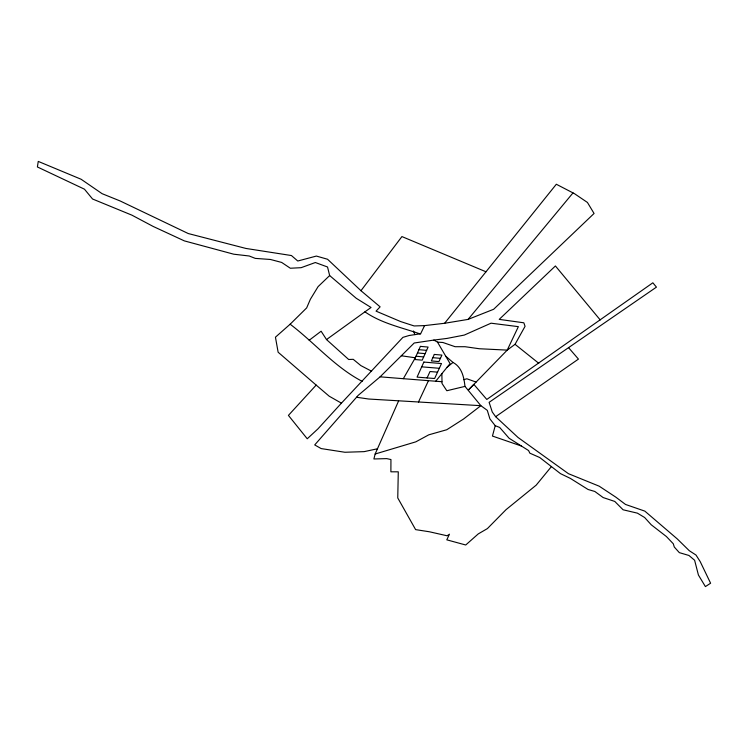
<?xml version="1.0" encoding="UTF-8"?>
<svg xmlns="http://www.w3.org/2000/svg" width="748" height="748" viewBox="0 0 748 748"><rect width="100%" height="100%" fill="white"/><g stroke="black" fill="none" stroke-linecap="round" stroke-linejoin="round"><path stroke-width="1.12" d="M600.223 319.938L555.409 265.961L499.225 319.377L523.843 322.799L525.059 326.324L515.045 344.323L507.219 350.111L468.435 389.951L473.849 384.397L486.798 399.451L652.854 282.8L656.445 287.129L489.117 402.331L492.259 411.98L495.644 416.692L518.046 437.486L568.452 473.69L599.185 486.181L615.856 497.177L625.524 504.451L644.841 511.127L677.323 538.971L689.301 550.724L696.005 555.044L700.212 561.617L710.6 583.225L705.401 586.6L698.417 575.016L694.611 560.243L688.955 555.474L679.324 552.632L674.294 547.022L673.284 543.759L666.384 536.522L651.209 524.759L644.636 517.504L637.399 513.147L623.075 509.781L614.781 501.44L603.14 497.551L594.838 491.473L588.05 489.473L570.35 478.393L560.476 473.634L539.757 457.533L529.846 453.166L528.574 450.548L509.089 438.235L499.692 427.445L495.223 425.687L489.912 418.899L487.294 410.353L480.88 405.687L464.976 386.389L446.818 390.746L442.031 383.5L441.872 373.682M398.637 400.844L375.15 454.008L373.897 458.973L386.725 458.618L390.942 459.543L390.886 471.81L398.282 471.82L397.758 497.944L415.617 529.621L429.408 531.772L447.098 535.783L449.454 534.194L446.79 539.832L465.724 544.993L478.243 533.913L487.397 528.593L506.059 509.64L536.194 485.143L551.407 466.593M495.223 425.687L492.446 436.065L521.375 446.004M427.089 377.918L430.007 371.522L437.552 372.139M418.469 402.041L428.464 380.667M444.621 323.276L556.325 184.251L574.389 193.62L587.442 202.465L594.062 213.47L493.643 309.279L468.098 319.396L444.621 323.276L424.574 325.614L420.498 334.057C401.816 327.531 381.658 323.463 364.931 311.841L326.511 339.564L321.116 331.214L309.176 340.265M377.459 448.781L364.126 451.642L344.912 452.26L321.144 448.576L314.712 444.92L358.208 395.346L380.106 376.833L403.322 378.694L415.308 357.787L401.321 355.777M424.574 325.614L414.14 325.95L400.676 321.575L376.057 311.149L380.115 306.839L360.966 290.71L401.928 236.574L485.994 271.786M435.719 381.237L450.072 363.612L437.505 342.126L433.849 340.078L414.196 343.005L380.106 376.833M468.098 319.396L572.996 192.909M341.425 403.153L317.891 428.931L307.241 438.777L288.419 415.392L316.17 385.089L329.195 396.197L341.425 403.153L402.892 337.367L409.109 335.506L420.021 333.842M316.17 385.089L278.134 352.224L275.442 337.189L290.149 324.211L306.661 307.905L310.383 299.247L318.078 286.643L329.653 275.554L327.531 266.989L315.338 262.52L301.135 267.681L290.336 268.242L281.669 262.436L270.439 259.472L255.274 258.387L249.215 255.994L233.778 254.208L184.363 240.893L153.125 226.42L131.938 215.172L92.565 199.005L84.468 189.197L37.4 166.963L38.251 161.4L81.102 179.249L102.093 193.676L120.148 200.969L188.262 233.544L245.905 248.439L291.44 255.545L297.769 261.015L316.367 256.068L327.549 259.247L360.966 290.71M447.164 367.184L453.017 362.443C461.909 367.193 463.984 377.254 464.976 386.389M364.931 311.841L371.045 307.484L356.244 298.284L329.653 275.554M495.644 416.692L578.447 359.096L568.555 347.642M375.15 454.008L415.813 441.844L428.8 434.822L446.78 429.735L463.536 419.02L480.88 405.687L368.736 399.03L356.534 397.244M463.751 379.675L466.864 378.787L476.102 382.078M433.849 340.078L446.986 338.423L464.284 335.076L491.043 323.192L518.364 326.652L507.219 350.111L479.356 348.746L465.088 346.717L455.111 346.707L442.919 342.5L437.505 342.126M403.322 378.694L441.872 381.714M421.713 366.838L439.319 368.296M417.468 352.963L425.144 353.626M416 356.235L423.677 356.899M432.83 357.684L440.422 358.339M418.936 349.671L426.622 350.354M371.588 371.214L360.854 365.594L353.224 359.321L348.68 359.498L326.511 339.564M362.191 381.358C334.739 367.053 314.627 342.78 290.149 324.211M515.045 344.323L538.784 363.304M445.761 356.244L453.017 362.443M413.448 330.981L414.888 334.627M420.404 346.38L414.551 359.498L422.209 360.153L428.099 347.063L420.404 346.38M423.864 362.069L417.066 377.123L434.616 378.516L441.498 363.556L423.864 362.069M434.317 354.43L431.362 360.929L438.936 361.574L441.909 355.094L434.317 354.43"/></g></svg>
